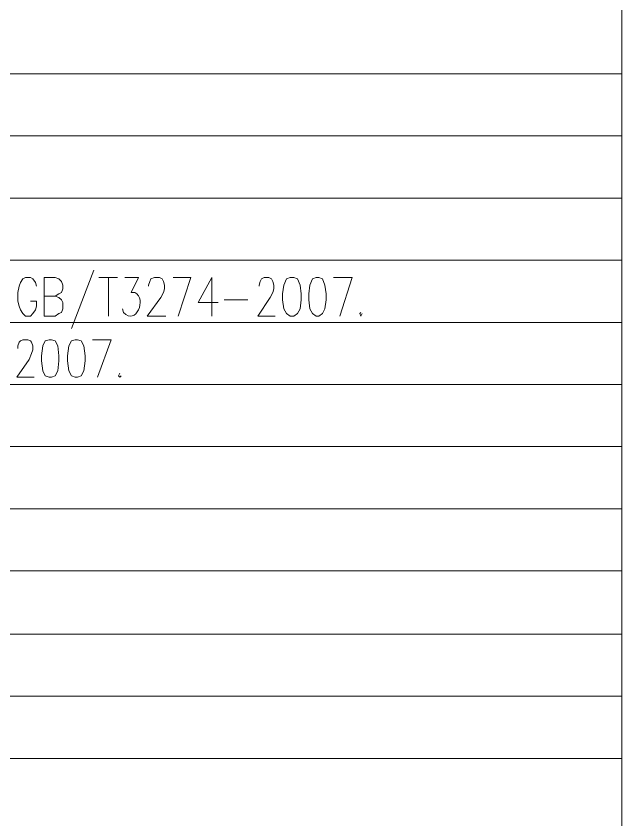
# Model space of a CAD drawing. Header units: millimetres. Extents: x 0 to 819, y 0 to 1152.
# Drawn here: x 731.2 to 819, y 896.1 to 1012.6 of the extents above; entities that cross this region are included whole.
import ezdxf

# ---------------------------------------------------------------- set-up
doc = ezdxf.new("R2010")
doc.units = ezdxf.units.MM
doc.layers.add('1', color=7, linetype='Continuous')

msp = doc.modelspace()

# ---------------------------------------------------------------- linework, layer by layer
at = {"layer": '1', "color": 0, "lineweight": 18}
for points in [[(819, 14.361732), (43.56, 14.361732), (43.56, 1151.601732), (819, 1151.601732), (819, 14.361732)], [(819, 1151.601732), (819, 743.181732)], [(819, 986.181732), (569.34, 986.181732)], [(819, 950.181732), (569.34, 950.181732)], [(819, 905.001732), (569.34, 905.001732)]]:
    msp.add_lwpolyline(points, dxfattribs=at)
at = {"layer": '1', "color": 0, "lineweight": 9}
for points in [[(819, 1004.181732), (569.34, 1004.181732)], [(819, 995.181732), (569.34, 995.181732)], [(819, 977.181732), (569.34, 977.181732)], [(742.5, 975.741732), (739.26, 967.281732)], [(734.22, 973.401732), (734.04, 973.941732), (733.68, 974.481732), (733.32, 974.661732), (732.6, 974.661732), (732.24, 974.481732), (731.88, 973.941732), (731.7, 973.401732), (731.52, 972.501732), (731.52, 971.241732), (731.7, 970.521732), (731.88, 969.981732), (732.24, 969.441732), (732.6, 969.081732), (733.32, 969.081732), (733.68, 969.441732), (734.04, 969.981732), (734.22, 970.521732), (734.22, 971.241732), (733.32, 971.241732)], [(735.3, 969.081732), (735.3, 974.661732), (736.92, 974.661732), (737.46, 974.481732), (737.82, 974.121732), (738, 973.581732), (738, 973.041732), (737.82, 972.501732), (737.46, 972.321732), (736.92, 971.961732), (735.3, 971.961732)], [(743.22, 974.661732), (745.92, 974.661732)], [(744.66, 974.661732), (744.66, 969.081732)], [(750.42, 973.401732), (750.42, 973.581732), (750.6, 974.121732), (750.78, 974.481732), (751.32, 974.661732), (752.04, 974.661732), (752.4, 974.481732), (752.58, 974.121732), (752.76, 973.581732), (752.76, 973.041732), (752.58, 972.501732), (752.22, 971.781732), (750.24, 969.081732), (752.94, 969.081732)], [(754.02, 974.661732), (756.54, 974.661732), (754.74, 969.081732)], [(759.6, 974.661732), (757.62, 971.061732), (760.5, 971.061732)], [(759.6, 974.661732), (759.6, 969.081732)], [(766.44, 973.401732), (766.44, 973.581732), (766.62, 974.121732), (766.8, 974.481732), (767.16, 974.661732), (767.88, 974.661732), (768.24, 974.481732), (768.42, 974.121732), (768.6, 973.581732), (768.6, 973.041732), (768.42, 972.501732), (768.06, 971.781732), (766.26, 969.081732), (768.78, 969.081732)], [(770.94, 974.661732), (770.4, 974.481732), (770.04, 973.581732), (769.86, 972.321732), (769.86, 971.421732), (770.04, 970.161732), (770.4, 969.441732), (770.94, 969.081732), (771.48, 969.081732), (772.02, 969.441732), (772.38, 970.161732), (772.56, 971.421732), (772.56, 972.321732), (772.38, 973.581732), (772.02, 974.481732), (771.48, 974.661732), (770.94, 974.661732)], [(774.72, 974.661732), (774.18, 974.481732), (773.82, 973.581732), (773.64, 972.321732), (773.64, 971.421732), (773.82, 970.161732), (774.18, 969.441732), (774.72, 969.081732), (775.08, 969.081732), (775.62, 969.441732), (775.98, 970.161732), (776.16, 971.421732), (776.16, 972.321732), (775.98, 973.581732), (775.62, 974.481732), (775.08, 974.661732), (774.72, 974.661732)], [(777.24, 974.661732), (779.94, 974.661732), (778.14, 969.081732)], [(736.92, 971.961732), (737.46, 971.781732), (737.82, 971.421732), (738, 971.061732), (738, 970.161732), (737.82, 969.621732), (737.46, 969.441732), (736.92, 969.081732), (735.3, 969.081732)], [(761.4, 971.421732), (764.82, 971.421732)], [(781.2, 969.621732), (781.02, 969.441732), (781.2, 969.081732), (781.38, 969.441732)], [(819, 968.181732), (569.34, 968.181732)], [(731.52, 964.401732), (731.52, 964.761732), (731.7, 965.301732), (731.88, 965.481732), (732.24, 965.661732), (732.96, 965.661732), (733.32, 965.481732), (733.5, 965.301732), (733.68, 964.761732), (733.68, 964.221732), (733.5, 963.681732), (733.14, 962.781732), (731.34, 960.261732), (733.86, 960.261732)], [(736.02, 965.661732), (735.48, 965.481732), (735.12, 964.761732), (734.94, 963.321732), (734.94, 962.601732), (735.12, 961.161732), (735.48, 960.441732), (736.02, 960.261732), (736.38, 960.261732), (736.92, 960.441732), (737.28, 961.161732), (737.46, 962.601732), (737.46, 963.321732), (737.28, 964.761732), (736.92, 965.481732), (736.38, 965.661732), (736.02, 965.661732)], [(739.8, 965.661732), (739.26, 965.481732), (738.9, 964.761732), (738.72, 963.321732), (738.72, 962.601732), (738.9, 961.161732), (739.26, 960.441732), (739.8, 960.261732), (740.16, 960.261732), (740.7, 960.441732), (741.06, 961.161732), (741.24, 962.601732), (741.24, 963.321732), (741.06, 964.761732), (740.7, 965.481732), (740.16, 965.661732), (739.8, 965.661732)], [(742.32, 965.661732), (745.02, 965.661732), (743.04, 960.261732)], [(746.28, 960.801732), (746.1, 960.441732), (746.28, 960.261732), (746.46, 960.441732)], [(819, 959.181732), (569.34, 959.181732)], [(819, 941.181732), (569.34, 941.181732)], [(819, 932.181732), (603.9, 932.181732)], [(819, 923.001732), (569.34, 923.001732)], [(819, 914.001732), (603.9, 914.001732)], [(819, 905.001732), (569.34, 905.001732)]]:
    msp.add_lwpolyline(points, dxfattribs=at)
msp.add_open_spline([(747, 974.661732), (747, 974.661732), (748.98, 974.661732), (748.98, 974.661732), (748.98, 974.661732), (747.9, 972.501732), (747.9, 972.501732), (747.9, 972.501732), (748.44, 972.501732), (748.44, 972.501732), (750.24, 971.601732), (748.62, 967.641732), (746.82, 969.621732), (746.82, 969.621732), (746.64, 970.161732), (746.64, 970.161732)], degree=3, knots=[0, 0, 0, 0, 1, 1, 1, 2, 2, 2, 3, 3, 3, 4, 4, 4, 5, 5, 5, 5], dxfattribs=at)

doc.saveas('drawing.dxf')
